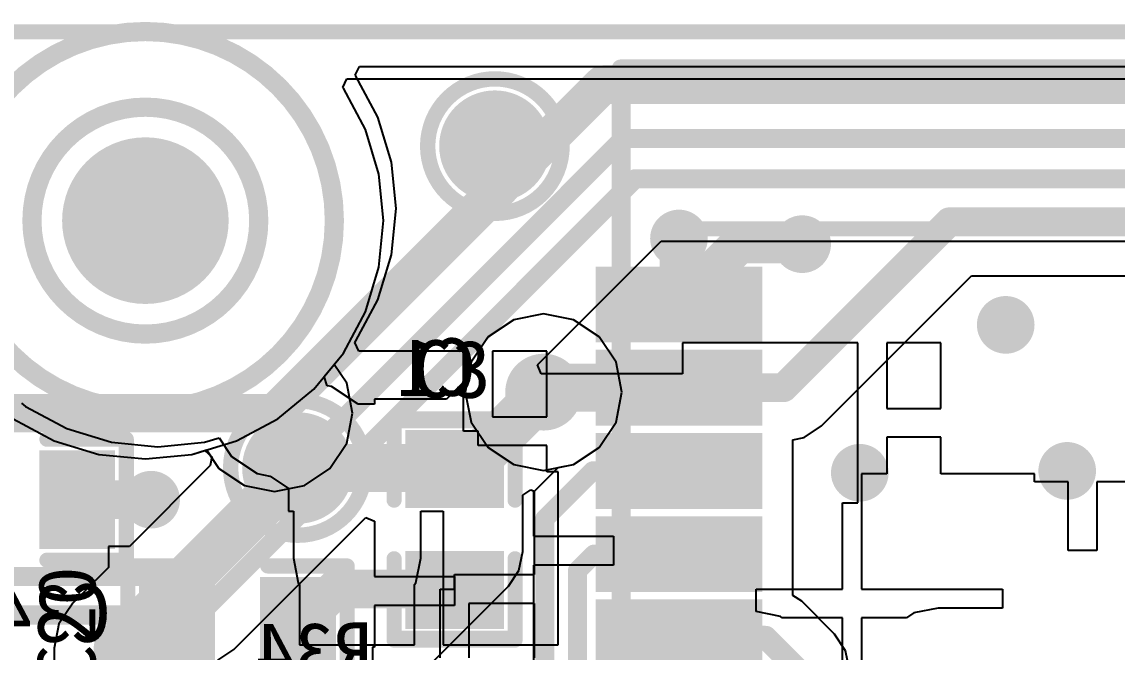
# Model space of a CAD drawing. Header units: millimetres. Extents: x 192 to 285.3, y 128.7 to 184.7.
# Drawn here: x 219.48 to 233.96, y 176.4 to 184.73 of the extents above; entities that cross this region are included whole.
import ezdxf

# ---------------------------------------------------------------- set-up
doc = ezdxf.new("R2010")
doc.units = ezdxf.units.MM
for name, color, linetype in [('BottomLayer', 5, 'Continuous'), ('BottomOverlay', 54, 'Continuous'), ('BottomPaste', 16, 'Continuous'), ('BottomSolder', 6, 'Continuous'), ('ConnectLayer', 7, 'Continuous'), ('KeepOutLayer', 6, 'Continuous'), ('MidLayer1', 16, 'Continuous'), ('MidLayer2', 76, 'Continuous'), ('MultiLayer', 9, 'Continuous'), ('PadHoleLayer', 156, 'Continuous'), ('TopLayer', 1, 'Continuous'), ('TopOverlay', 2, 'Continuous'), ('TopPaste', 8, 'Continuous'), ('TopSolder', 216, 'Continuous'), ('ViaHoleLayer', 16, 'Continuous')]:
    doc.layers.add(name, color=color, linetype=linetype)

# ---------------------------------------------------------------- blocks, each defined once
blk = doc.blocks.new('N303_3_B_5')
at = {"layer": 'BottomLayer'}
for points in [[(13.171, 4.81), (11.171, 4.81), (13.171, 4.01), (11.171, 4.01)], [(13.171, 3.71), (11.171, 3.71), (13.171, 2.91), (11.171, 2.91)], [(13.171, 2.61), (11.171, 2.61), (13.171, 1.81), (11.171, 1.81)], [(13.171, 1.51), (11.171, 1.51), (13.171, 0.71), (11.171, 0.71)], [(13.171, 0.41), (11.171, 0.41), (13.171, -0.39), (11.171, -0.39)]]:
    blk.add_solid(points, dxfattribs=at)
at = {"layer": 'BottomOverlay', "const_width": 0.2}
for points in [[(12.171, -0.68), (12.171, -0.99)], [(12.171, -0.99), (-0.029, -0.99)]]:
    blk.add_lwpolyline(points, dxfattribs=at)
at = {"layer": 'BottomOverlay', "const_width": 0.1}
for points in [[(12.121, -0.68, 1), (12.221, -0.68, 1)], [(12.121, -0.99, 1), (12.221, -0.99, 1)], [(12.121, -0.99, 1), (12.221, -0.99, 1)]]:
    blk.add_lwpolyline(points, format="xyb", close=True, dxfattribs=at)
at = {"layer": 'BottomPaste'}
for points in [[(13.171, 4.81), (11.171, 4.81), (13.171, 4.01), (11.171, 4.01)], [(13.171, 3.71), (11.171, 3.71), (13.171, 2.91), (11.171, 2.91)], [(13.171, 2.61), (11.171, 2.61), (13.171, 1.81), (11.171, 1.81)], [(13.171, 1.51), (11.171, 1.51), (13.171, 0.71), (11.171, 0.71)], [(13.171, 0.41), (11.171, 0.41), (13.171, -0.39), (11.171, -0.39)]]:
    blk.add_solid(points, dxfattribs=at)
at = {"layer": 'BottomSolder'}
for points in [[(13.272, 4.912), (11.069, 4.912), (13.272, 3.909), (11.069, 3.909)], [(13.272, 3.812), (11.069, 3.812), (13.272, 2.809), (11.069, 2.809)], [(13.272, 2.712), (11.069, 2.712), (13.272, 1.709), (11.069, 1.709)], [(13.272, 1.612), (11.069, 1.612), (13.272, 0.609), (11.069, 0.609)], [(13.272, 0.512), (11.069, 0.512), (13.272, -0.491), (11.069, -0.491)]]:
    blk.add_solid(points, dxfattribs=at)
blk = doc.blocks.new('0603_63')
at = {"layer": 'TopLayer'}
for points in [[(-1.2, -0.55), (-0.4, -0.55), (-1.2, 0.55), (-0.4, 0.55)], [(0.4, -0.55), (1.2, -0.55), (0.4, 0.55), (1.2, 0.55)]]:
    blk.add_solid(points, dxfattribs=at)
at = {"layer": 'TopOverlay', "const_width": 0.2}
for points in [[(-1.45, -0.8), (-1.45, 0.8)], [(-1.45, 0.8), (-0.4, 0.8)], [(0.4, 0.8), (1.45, 0.8)], [(1.45, -0.8), (1.45, 0.8)], [(-1.45, -0.8), (-0.4, -0.8)], [(0.4, -0.8), (1.45, -0.8)]]:
    blk.add_lwpolyline(points, dxfattribs=at)
at = {"layer": 'TopOverlay', "const_width": 0.1}
for points in [[(-1.5, 0.8, 1), (-1.4, 0.8, 1)], [(-1.5, 0.8, 1), (-1.4, 0.8, 1)], [(-0.45, 0.8, 1), (-0.35, 0.8, 1)], [(0.35, 0.8, 1), (0.45, 0.8, 1)], [(1.4, 0.8, 1), (1.5, 0.8, 1)], [(1.4, 0.8, 1), (1.5, 0.8, 1)], [(-1.5, -0.8, 1), (-1.4, -0.8, 1)], [(-1.5, -0.8, 1), (-1.4, -0.8, 1)], [(-0.45, -0.8, 1), (-0.35, -0.8, 1)], [(0.35, -0.8, 1), (0.45, -0.8, 1)], [(1.4, -0.8, 1), (1.5, -0.8, 1)], [(1.4, -0.8, 1), (1.5, -0.8, 1)]]:
    blk.add_lwpolyline(points, format="xyb", close=True, dxfattribs=at)
at = {"layer": 'TopPaste'}
for points in [[(-1.2, -0.55), (-0.4, -0.55), (-1.2, 0.55), (-0.4, 0.55)], [(0.4, -0.55), (1.2, -0.55), (0.4, 0.55), (1.2, 0.55)]]:
    blk.add_solid(points, dxfattribs=at)
at = {"layer": 'TopSolder'}
for points in [[(-1.302, -0.652), (-0.298, -0.652), (-1.302, 0.652), (-0.298, 0.652)], [(0.298, -0.652), (1.302, -0.652), (0.298, 0.652), (1.302, 0.652)]]:
    blk.add_solid(points, dxfattribs=at)
blk = doc.blocks.new('0603_B_70')
at = {"layer": 'BottomLayer'}
for points in [[(-1.2, -0.55), (-0.4, -0.55), (-1.2, 0.55), (-0.4, 0.55)], [(0.4, -0.55), (1.2, -0.55), (0.4, 0.55), (1.2, 0.55)]]:
    blk.add_solid(points, dxfattribs=at)
at = {"layer": 'BottomOverlay', "const_width": 0.2}
for points in [[(-0.4, 0.8), (-1.45, 0.8)], [(-1.45, -0.8), (-1.45, 0.8)], [(1.45, 0.8), (0.4, 0.8)], [(1.45, -0.8), (1.45, 0.8)], [(-0.4, -0.8), (-1.45, -0.8)], [(1.45, -0.8), (0.4, -0.8)]]:
    blk.add_lwpolyline(points, dxfattribs=at)
at = {"layer": 'BottomOverlay', "const_width": 0.1}
for points in [[(-1.5, 0.8, 1), (-1.4, 0.8, 1)], [(-1.5, 0.8, 1), (-1.4, 0.8, 1)], [(-0.45, 0.8, 1), (-0.35, 0.8, 1)], [(0.35, 0.8, 1), (0.45, 0.8, 1)], [(1.4, 0.8, 1), (1.5, 0.8, 1)], [(1.4, 0.8, 1), (1.5, 0.8, 1)], [(-1.5, -0.8, 1), (-1.4, -0.8, 1)], [(-1.5, -0.8, 1), (-1.4, -0.8, 1)], [(-0.45, -0.8, 1), (-0.35, -0.8, 1)], [(0.35, -0.8, 1), (0.45, -0.8, 1)], [(1.4, -0.8, 1), (1.5, -0.8, 1)], [(1.4, -0.8, 1), (1.5, -0.8, 1)]]:
    blk.add_lwpolyline(points, format="xyb", close=True, dxfattribs=at)
at = {"layer": 'BottomPaste'}
for points in [[(-1.2, -0.55), (-0.4, -0.55), (-1.2, 0.55), (-0.4, 0.55)], [(0.4, -0.55), (1.2, -0.55), (0.4, 0.55), (1.2, 0.55)]]:
    blk.add_solid(points, dxfattribs=at)
at = {"layer": 'BottomSolder'}
for points in [[(-1.302, -0.652), (-0.298, -0.652), (-1.302, 0.652), (-0.298, 0.652)], [(0.298, -0.652), (1.302, -0.652), (0.298, 0.652), (1.302, 0.652)]]:
    blk.add_solid(points, dxfattribs=at)
blk = doc.blocks.new('0603_71')
at = {"layer": 'TopLayer'}
for points in [[(-1.2, -0.55), (-0.4, -0.55), (-1.2, 0.55), (-0.4, 0.55)], [(0.4, -0.55), (1.2, -0.55), (0.4, 0.55), (1.2, 0.55)]]:
    blk.add_solid(points, dxfattribs=at)
at = {"layer": 'TopOverlay', "const_width": 0.2}
for points in [[(-0.4, 0.8), (-1.45, 0.8)], [(-1.45, -0.8), (-1.45, 0.8)], [(1.45, 0.8), (0.4, 0.8)], [(1.45, -0.8), (1.45, 0.8)], [(-0.4, -0.8), (-1.45, -0.8)], [(1.45, -0.8), (0.4, -0.8)]]:
    blk.add_lwpolyline(points, dxfattribs=at)
at = {"layer": 'TopOverlay', "const_width": 0.1}
for points in [[(-1.5, 0.8, 1), (-1.4, 0.8, 1)], [(-1.5, 0.8, 1), (-1.4, 0.8, 1)], [(-0.45, 0.8, 1), (-0.35, 0.8, 1)], [(0.35, 0.8, 1), (0.45, 0.8, 1)], [(1.4, 0.8, 1), (1.5, 0.8, 1)], [(1.4, 0.8, 1), (1.5, 0.8, 1)], [(-1.5, -0.8, 1), (-1.4, -0.8, 1)], [(-1.5, -0.8, 1), (-1.4, -0.8, 1)], [(-0.45, -0.8, 1), (-0.35, -0.8, 1)], [(0.35, -0.8, 1), (0.45, -0.8, 1)], [(1.4, -0.8, 1), (1.5, -0.8, 1)], [(1.4, -0.8, 1), (1.5, -0.8, 1)]]:
    blk.add_lwpolyline(points, format="xyb", close=True, dxfattribs=at)
at = {"layer": 'TopPaste'}
for points in [[(-1.2, -0.55), (-0.4, -0.55), (-1.2, 0.55), (-0.4, 0.55)], [(0.4, -0.55), (1.2, -0.55), (0.4, 0.55), (1.2, 0.55)]]:
    blk.add_solid(points, dxfattribs=at)
at = {"layer": 'TopSolder'}
for points in [[(-1.302, -0.652), (-0.298, -0.652), (-1.302, 0.652), (-0.298, 0.652)], [(0.298, -0.652), (1.302, -0.652), (0.298, 0.652), (1.302, 0.652)]]:
    blk.add_solid(points, dxfattribs=at)
blk = doc.blocks.new('0603_B_89')
at = {"layer": 'BottomLayer'}
for points in [[(-1.2, -0.55), (-0.4, -0.55), (-1.2, 0.55), (-0.4, 0.55)], [(0.4, -0.55), (1.2, -0.55), (0.4, 0.55), (1.2, 0.55)]]:
    blk.add_solid(points, dxfattribs=at)
at = {"layer": 'BottomOverlay', "const_width": 0.2}
for points in [[(-0.4, 0.8), (-1.45, 0.8)], [(-1.45, 0.8), (-1.45, -0.8)], [(1.45, 0.8), (0.4, 0.8)], [(1.45, 0.8), (1.45, -0.8)], [(-0.4, -0.8), (-1.45, -0.8)], [(1.45, -0.8), (0.4, -0.8)]]:
    blk.add_lwpolyline(points, dxfattribs=at)
at = {"layer": 'BottomOverlay', "const_width": 0.1}
for points in [[(-1.5, 0.8, 1), (-1.4, 0.8, 1)], [(-1.5, 0.8, 1), (-1.4, 0.8, 1)], [(-0.45, 0.8, 1), (-0.35, 0.8, 1)], [(0.35, 0.8, 1), (0.45, 0.8, 1)], [(1.4, 0.8, 1), (1.5, 0.8, 1)], [(1.4, 0.8, 1), (1.5, 0.8, 1)], [(-1.5, -0.8, 1), (-1.4, -0.8, 1)], [(-1.5, -0.8, 1), (-1.4, -0.8, 1)], [(-0.45, -0.8, 1), (-0.35, -0.8, 1)], [(0.35, -0.8, 1), (0.45, -0.8, 1)], [(1.4, -0.8, 1), (1.5, -0.8, 1)], [(1.4, -0.8, 1), (1.5, -0.8, 1)]]:
    blk.add_lwpolyline(points, format="xyb", close=True, dxfattribs=at)
at = {"layer": 'BottomPaste'}
for points in [[(-1.2, -0.55), (-0.4, -0.55), (-1.2, 0.55), (-0.4, 0.55)], [(0.4, -0.55), (1.2, -0.55), (0.4, 0.55), (1.2, 0.55)]]:
    blk.add_solid(points, dxfattribs=at)
at = {"layer": 'BottomSolder'}
for points in [[(-1.302, -0.652), (-0.298, -0.652), (-1.302, 0.652), (-0.298, 0.652)], [(0.298, -0.652), (1.302, -0.652), (0.298, 0.652), (1.302, 0.652)]]:
    blk.add_solid(points, dxfattribs=at)
blk = doc.blocks.new('TESTPOINT_B_161')
at = {"layer": 'BottomLayer', "const_width": 0.635}
blk.add_lwpolyline([(-0.3175, 0, 1), (0.3175, 0, 1)], format="xyb", close=True, dxfattribs=at)
at = {"layer": 'BottomOverlay'}
for points, const_width in [([(0.889, 0, 1), (-0.889, 0, 1)], 0.2032), ([(-0.9398, 0, 1), (-0.8382, 0, 1)], 0.1016), ([(0.8382, 0, 1), (0.9398, 0, 1)], 0.1016)]:
    blk.add_lwpolyline(points, format="xyb", close=True, dxfattribs=dict(at, const_width=const_width))
at = {"layer": 'BottomPaste', "const_width": 0.635}
blk.add_lwpolyline([(-0.3175, 0, 1), (0.3175, 0, 1)], format="xyb", close=True, dxfattribs=at)
at = {"layer": 'BottomSolder', "const_width": 0.7366}
blk.add_lwpolyline([(-0.3683, 0, 1), (0.3683, 0, 1)], format="xyb", close=True, dxfattribs=at)
blk = doc.blocks.new('TESTPOINT_164')
at = {"layer": 'TopLayer', "const_width": 0.635}
blk.add_lwpolyline([(-0.3175, 0, 1), (0.3175, 0, 1)], format="xyb", close=True, dxfattribs=at)
at = {"layer": 'TopOverlay'}
for points, const_width in [([(0.889, 0, 1), (-0.889, 0, 1)], 0.2032), ([(-0.9398, 0, 1), (-0.8382, 0, 1)], 0.1016), ([(0.8382, 0, 1), (0.9398, 0, 1)], 0.1016)]:
    blk.add_lwpolyline(points, format="xyb", close=True, dxfattribs=dict(at, const_width=const_width))
at = {"layer": 'TopPaste', "const_width": 0.635}
blk.add_lwpolyline([(-0.3175, 0, 1), (0.3175, 0, 1)], format="xyb", close=True, dxfattribs=at)
at = {"layer": 'TopSolder', "const_width": 0.7366}
blk.add_lwpolyline([(-0.3683, 0, 1), (0.3683, 0, 1)], format="xyb", close=True, dxfattribs=at)
blk = doc.blocks.new('GPS_ANT_25_25_166')
at = {"layer": 'TopOverlay', "const_width": 0.254}
for points in [[(-12.5, -15.5), (-12.5, 9.5)], [(12.5, -15.5), (-12.5, -15.5)]]:
    blk.add_lwpolyline(points, dxfattribs=at)
at = {"layer": 'TopOverlay', "const_width": 0.127}
blk.add_lwpolyline([(-12.564, -15.5, 1), (-12.437, -15.5, 1)], format="xyb", close=True, dxfattribs=at)
blk.add_lwpolyline([(-12.564, -15.5, 1), (-12.437, -15.5, 1)], format="xyb", close=True, dxfattribs=at)

msp = doc.modelspace()

# ---------------------------------------------------------------- linework, layer by layer
at = {"layer": 'BottomLayer'}
for p, q in [((230.054, 179.395), (232.037, 181.378)), ((232.037, 181.378), (238.859, 181.378)), ((229.823, 179.24), (230.054, 179.395)), ((229.675, 179.211), (229.823, 179.24)), ((229.675, 178.99), (229.675, 179.211)), ((229.675, 177.89), (229.675, 178.99)), ((222.279, 176.436), (224.024, 178.181)), ((224.024, 178.181), (224.142, 178.133)), ((224.142, 178.133), (224.142, 177.904)), ((224.142, 177.904), (224.142, 177.402)), ((229.675, 177.506), (229.675, 177.89)), ((229.675, 177.151), (229.675, 177.506)), ((224.142, 177.402), (225.2, 177.402)), ((225.2, 177.402), (225.2, 177.021)), ((225.2, 177.021), (224.142, 177.021)), ((224.142, 177.021), (224.142, 176.468)), ((229.791, 177.075), (229.675, 177.151)), ((230.226, 176.639), (229.791, 177.075)), ((230.372, 176.421), (230.226, 176.639)), ((230.226, 176.639), (230.226, 176.639)), ((222.069, 176.296), (222.279, 176.436)), ((224.142, 176.468), (224.116, 176.468)), ((224.116, 176.468), (224.116, 175.751)), ((230.423, 176.163), (230.372, 176.421))]:
    msp.add_line(p, q, dxfattribs=at)
for points, const_width in [([(222.816, 179.561), (227.16, 183.904)], 0.508), ([(227.16, 183.904), (247.425, 183.904)], 0.508), ([(221.641, 177.402), (227.433, 183.193)], 0.254), ([(227.433, 183.193), (244.834, 183.193)], 0.254), ([(221.821, 176.894), (227.587, 182.66)], 0.254), ([(227.587, 182.66), (244.316, 182.66)], 0.254), ([(229.55, 179.898), (231.742, 182.091)], 0.381), ([(231.742, 182.091), (241.9, 182.091)], 0.381), ([(228.167, 180.998), (228.167, 181.871)], 0.508), ([(228.167, 180.998), (228.965, 181.796)], 0.508), ([(228.965, 181.796), (229.797, 181.796)], 0.508), ([(226.378, 179.84), (226.436, 179.898)], 0.635), ([(226.436, 179.898), (228.167, 179.898)], 0.635), ([(225.35, 178.812), (226.378, 179.84)], 0.635), ([(228.167, 179.898), (229.55, 179.898)], 0.381), ([(219.116, 179.561), (222.816, 179.561)], 0.508), ([(225.2, 178.812), (225.35, 178.812)], 0.635), ([(226.393, 178.164), (227.028, 178.798)], 0.254), ([(227.028, 178.798), (228.167, 178.798)], 0.254), ([(220.208, 178.418), (221.186, 178.418)], 0.508), ([(226.393, 173.084), (226.393, 178.164)], 0.254), ([(226.825, 177.478), (227.045, 177.698)], 0.254), ([(227.045, 177.698), (228.167, 177.698)], 0.254), ([(226.825, 172.83), (226.825, 177.478)], 0.254), ([(216.801, 177.402), (221.641, 177.402)], 0.254), ([(216.995, 176.894), (221.821, 176.894)], 0.254), ([(228.167, 176.598), (229.314, 176.598)], 0.305), ([(229.314, 176.598), (229.75, 176.163)], 0.305)]:
    msp.add_lwpolyline(points, dxfattribs=dict(at, const_width=const_width))
for points, const_width in [([(227.033, 183.904, 1), (227.287, 183.904, 1)], 0.254), ([(227.033, 183.904, 1), (227.287, 183.904, 1)], 0.254), ([(227.369, 183.193, 1), (227.496, 183.193, 1)], 0.127), ([(227.369, 183.193, 1), (227.496, 183.193, 1)], 0.127), ([(220.61, 182.107, 1), (221.61, 182.107, 1)], 1), ([(227.524, 182.66, 1), (227.651, 182.66, 1)], 0.127), ([(227.524, 182.66, 1), (227.651, 182.66, 1)], 0.127), ([(227.977, 181.871, 1), (228.358, 181.871, 1)], 0.381), ([(231.647, 182.091, 1), (231.838, 182.091, 1)], 0.191), ([(231.647, 182.091, 1), (231.838, 182.091, 1)], 0.191), ([(228.04, 181.871, 1), (228.294, 181.871, 1)], 0.254), ([(229.607, 181.796, 1), (229.988, 181.796, 1)], 0.381), ([(228.838, 181.796, 1), (229.092, 181.796, 1)], 0.254), ([(228.838, 181.796, 1), (229.092, 181.796, 1)], 0.254), ([(229.67, 181.796, 1), (229.924, 181.796, 1)], 0.254), ([(228.04, 180.998, 1), (228.294, 180.998, 1)], 0.254), ([(228.04, 180.998, 1), (228.294, 180.998, 1)], 0.254), ([(232.299, 180.729, 1), (232.68, 180.729, 1)], 0.381), ([(226.124, 179.84, 1), (226.632, 179.84, 1)], 0.508), ([(226.278, 179.898, 1), (226.595, 179.898, 1)], 0.318), ([(226.278, 179.898, 1), (226.595, 179.898, 1)], 0.318), ([(228.009, 179.898, 1), (228.326, 179.898, 1)], 0.318), ([(226.22, 179.84, 1), (226.537, 179.84, 1)], 0.318), ([(226.22, 179.84, 1), (226.537, 179.84, 1)], 0.318), ([(228.072, 179.898, 1), (228.263, 179.898, 1)], 0.191), ([(229.455, 179.898, 1), (229.645, 179.898, 1)], 0.191), ([(229.455, 179.898, 1), (229.645, 179.898, 1)], 0.191), ([(222.689, 179.561, 1), (222.943, 179.561, 1)], 0.254), ([(222.689, 179.561, 1), (222.943, 179.561, 1)], 0.254), ([(225.041, 178.812, 1), (225.358, 178.812, 1)], 0.318), ([(225.191, 178.812, 1), (225.508, 178.812, 1)], 0.318), ([(225.191, 178.812, 1), (225.508, 178.812, 1)], 0.318), ([(230.369, 178.774, 1), (230.75, 178.774, 1)], 0.381), ([(233.112, 178.799, 1), (233.493, 178.799, 1)], 0.381), ([(226.964, 178.798, 1), (227.091, 178.798, 1)], 0.127), ([(226.964, 178.798, 1), (227.091, 178.798, 1)], 0.127), ([(228.104, 178.798, 1), (228.231, 178.798, 1)], 0.127), ([(220.996, 178.418, 1), (221.377, 178.418, 1)], 0.381), ([(220.081, 178.418, 1), (220.335, 178.418, 1)], 0.254), ([(221.059, 178.418, 1), (221.313, 178.418, 1)], 0.254), ([(226.33, 178.164, 1), (226.457, 178.164, 1)], 0.127), ([(226.33, 178.164, 1), (226.457, 178.164, 1)], 0.127), ([(226.982, 177.698, 1), (227.109, 177.698, 1)], 0.127), ([(226.982, 177.698, 1), (227.109, 177.698, 1)], 0.127), ([(228.104, 177.698, 1), (228.231, 177.698, 1)], 0.127), ([(226.762, 177.478, 1), (226.889, 177.478, 1)], 0.127), ([(226.762, 177.478, 1), (226.889, 177.478, 1)], 0.127), ([(221.578, 177.402, 1), (221.705, 177.402, 1)], 0.127), ([(221.578, 177.402, 1), (221.705, 177.402, 1)], 0.127), ([(221.758, 176.894, 1), (221.885, 176.894, 1)], 0.127), ([(221.758, 176.894, 1), (221.885, 176.894, 1)], 0.127), ([(228.091, 176.598, 1), (228.244, 176.598, 1)], 0.152), ([(229.238, 176.598, 1), (229.391, 176.598, 1)], 0.152), ([(229.238, 176.598, 1), (229.391, 176.598, 1)], 0.152)]:
    msp.add_lwpolyline(points, format="xyb", close=True, dxfattribs=dict(at, const_width=const_width))
at = {"layer": 'BottomSolder', "const_width": 1.102}
msp.add_lwpolyline([(220.56, 182.107, 1), (221.661, 182.107, 1)], format="xyb", close=True, dxfattribs=at)
at = {"layer": 'ConnectLayer'}
for p, q in [((223.887, 184.028), (223.941, 184.143)), ((223.941, 184.143), (251.474, 184.143)), ((223.721, 183.868), (223.775, 183.983)), ((223.775, 183.983), (255.578, 183.983)), ((223.896, 184.017), (223.887, 184.028)), ((224.187, 183.473), (223.896, 184.017)), ((223.73, 183.857), (223.721, 183.868)), ((224.021, 183.313), (223.73, 183.857)), ((224.367, 182.882), (224.187, 183.473)), ((224.2, 182.722), (224.021, 183.313)), ((224.427, 182.267), (224.367, 182.882)), ((224.261, 182.107), (224.2, 182.722)), ((224.367, 181.653), (224.427, 182.267)), ((224.2, 181.492), (224.261, 182.107)), ((226.296, 180.199), (227.932, 181.835)), ((227.932, 181.835), (235.534, 181.835)), ((224.187, 181.062), (224.367, 181.653)), ((224.021, 180.902), (224.2, 181.492)), ((223.896, 180.517), (224.187, 181.062)), ((223.73, 180.357), (224.021, 180.902)), ((223.879, 180.496), (223.896, 180.517)), ((223.933, 180.381), (223.879, 180.496)), ((230.534, 180.492), (228.216, 180.492)), ((228.216, 180.492), (228.216, 180.081)), ((230.534, 179.434), (230.534, 180.492)), ((231.632, 180.492), (230.915, 180.492)), ((230.915, 180.492), (230.915, 179.625)), ((231.632, 179.625), (231.632, 180.492)), ((223.607, 180.207), (223.73, 180.357)), ((225.319, 180.381), (223.933, 180.381)), ((225.319, 179.323), (225.319, 180.381)), ((226.418, 180.381), (225.7, 180.381)), ((225.7, 180.381), (225.7, 179.514)), ((226.418, 179.514), (226.418, 180.381)), ((223.773, 179.957), (223.607, 180.207)), ((226.344, 180.081), (226.296, 180.199)), ((228.216, 180.081), (226.344, 180.081)), ((223.852, 179.561), (223.773, 179.957)), ((219.471, 179.694), (219.527, 179.648)), ((219.527, 179.648), (220.071, 179.357)), ((230.915, 179.625), (231.632, 179.625)), ((219.36, 179.488), (219.905, 179.197)), ((223.773, 179.165), (223.852, 179.561)), ((225.7, 179.514), (226.418, 179.514)), ((220.071, 179.357), (220.662, 179.178)), ((230.534, 178.376), (230.534, 179.434)), ((219.905, 179.197), (220.496, 179.017)), ((221.891, 179.178), (222.085, 179.236)), ((222.085, 179.236), (222.25, 178.989)), ((225.51, 179.323), (225.319, 179.323)), ((225.51, 179.133), (225.51, 179.323)), ((231.632, 179.244), (230.915, 179.244)), ((230.915, 179.244), (230.915, 178.758)), ((231.632, 178.758), (231.632, 179.244)), ((220.662, 179.178), (221.277, 179.117)), ((221.277, 179.117), (221.891, 179.178)), ((221.725, 179.017), (221.918, 179.076)), ((221.918, 179.076), (222.084, 178.829)), ((223.549, 178.829), (223.773, 179.165)), ((226.418, 179.133), (225.51, 179.133)), ((226.418, 178.786), (226.418, 179.133)), ((220.496, 179.017), (221.11, 178.957)), ((221.11, 178.957), (221.725, 179.017)), ((222.25, 178.989), (222.587, 178.764)), ((222.084, 178.829), (222.42, 178.604)), ((222.587, 178.764), (222.758, 178.73)), ((223.213, 178.604), (223.549, 178.829)), ((226.572, 178.786), (226.418, 178.786)), ((226.572, 176.5), (226.572, 178.786)), ((230.915, 178.758), (230.584, 178.758)), ((230.584, 178.758), (230.584, 178.376)), ((232.87, 178.758), (231.632, 178.758)), ((232.87, 178.653), (232.87, 178.758)), ((222.42, 178.604), (222.816, 178.525)), ((222.758, 178.73), (222.76, 178.728)), ((222.76, 178.728), (223.002, 178.566)), ((222.816, 178.525), (223.213, 178.604)), ((233.315, 178.653), (232.87, 178.653)), ((233.315, 177.745), (233.315, 178.653)), ((234.098, 178.653), (233.696, 178.653)), ((233.696, 178.653), (233.696, 177.745)), ((223.002, 178.566), (223.002, 178.265)), ((226.101, 178.478), (226.207, 178.548)), ((226.101, 177.732), (226.101, 178.478)), ((226.207, 178.548), (226.244, 178.533)), ((226.244, 178.533), (226.244, 177.935)), ((230.33, 177.234), (230.33, 178.376)), ((230.33, 178.376), (230.534, 178.376)), ((230.584, 178.376), (230.584, 178.376)), ((230.584, 178.376), (230.584, 177.234)), ((223.002, 178.265), (223.068, 178.265)), ((223.068, 178.265), (223.068, 177.643)), ((224.752, 177.643), (224.752, 178.265)), ((224.752, 178.265), (225.048, 178.265)), ((225.048, 178.265), (225.048, 176.5)), ((226.244, 177.935), (227.302, 177.935)), ((227.302, 177.935), (227.302, 177.554)), ((233.696, 177.745), (233.315, 177.745)), ((223.068, 177.643), (223.132, 177.321)), ((224.688, 177.321), (224.752, 177.643)), ((226.052, 177.484), (226.101, 177.732)), ((225.911, 177.274), (226.052, 177.484)), ((227.302, 177.554), (226.244, 177.554)), ((226.244, 177.554), (226.244, 176.837)), ((223.132, 177.321), (223.148, 177.298)), ((224.672, 177.298), (224.688, 177.321)), ((223.148, 177.298), (223.148, 176.5)), ((224.308, 175.671), (225.911, 177.274)), ((224.672, 176.5), (224.672, 177.298)), ((229.187, 176.938), (229.187, 177.234)), ((229.187, 177.234), (230.33, 177.234)), ((230.33, 177.234), (230.33, 177.234)), ((230.584, 177.234), (232.447, 177.234)), ((232.447, 177.234), (232.447, 176.986)), ((229.51, 176.874), (229.187, 176.938)), ((229.187, 176.938), (229.187, 176.938)), ((229.533, 176.858), (229.51, 176.874)), ((231.273, 176.922), (231.178, 176.858)), ((231.595, 176.986), (231.273, 176.922)), ((232.447, 176.986), (231.595, 176.986)), ((226.244, 176.837), (226.244, 175.237)), ((230.33, 176.858), (229.533, 176.858)), ((230.33, 176.284), (230.33, 176.858)), ((231.178, 176.858), (230.584, 176.858)), ((230.584, 176.858), (230.584, 175.334)), ((223.148, 176.5), (224.672, 176.5)), ((225.048, 176.5), (226.572, 176.5))]:
    msp.add_line(p, q, dxfattribs=at)
at = {"layer": 'KeepOutLayer', "const_width": 0.2}
msp.add_lwpolyline([(193.603, 184.603), (264.603, 184.603)], dxfattribs=at)
at = {"layer": 'MidLayer1'}
for p, q in [((223.721, 183.868), (223.775, 183.983)), ((223.775, 183.983), (255.578, 183.983)), ((223.73, 183.857), (223.721, 183.868)), ((224.021, 183.313), (223.73, 183.857)), ((224.2, 182.722), (224.021, 183.313)), ((224.261, 182.107), (224.2, 182.722)), ((224.2, 181.492), (224.261, 182.107)), ((224.021, 180.902), (224.2, 181.492)), ((223.73, 180.357), (224.021, 180.902)), ((225.982, 180.797), (225.646, 180.573)), ((226.378, 180.876), (225.982, 180.797)), ((226.775, 180.797), (226.378, 180.876)), ((227.111, 180.573), (226.775, 180.797)), ((225.646, 180.573), (225.421, 180.237)), ((227.335, 180.237), (227.111, 180.573)), ((223.338, 179.88), (223.73, 180.357)), ((225.421, 180.237), (225.342, 179.84)), ((227.414, 179.84), (227.335, 180.237)), ((222.861, 179.488), (223.338, 179.88)), ((225.342, 179.84), (225.421, 179.444)), ((227.335, 179.444), (227.414, 179.84)), ((219.36, 179.488), (219.905, 179.197)), ((222.316, 179.197), (222.861, 179.488)), ((225.421, 179.444), (225.646, 179.108)), ((227.111, 179.108), (227.335, 179.444)), ((219.905, 179.197), (220.496, 179.017)), ((221.725, 179.017), (222.316, 179.197)), ((225.646, 179.108), (225.982, 178.883)), ((226.775, 178.883), (227.111, 179.108)), ((220.496, 179.017), (221.11, 178.957)), ((221.11, 178.957), (221.725, 179.017)), ((225.982, 178.883), (226.378, 178.804)), ((226.378, 178.804), (226.775, 178.883))]:
    msp.add_line(p, q, dxfattribs=at)
for points, const_width in [([(220.61, 182.107, 1), (221.61, 182.107, 1)], 1), ([(227.977, 181.871, 1), (228.358, 181.871, 1)], 0.381), ([(229.607, 181.796, 1), (229.988, 181.796, 1)], 0.381), ([(232.299, 180.729, 1), (232.68, 180.729, 1)], 0.381), ([(226.124, 179.84, 1), (226.632, 179.84, 1)], 0.508), ([(230.369, 178.774, 1), (230.75, 178.774, 1)], 0.381), ([(233.112, 178.799, 1), (233.493, 178.799, 1)], 0.381), ([(220.996, 178.418, 1), (221.377, 178.418, 1)], 0.381)]:
    msp.add_lwpolyline(points, format="xyb", close=True, dxfattribs=dict(at, const_width=const_width))
at = {"layer": 'MidLayer2'}
for p, q in [((223.721, 183.868), (223.775, 183.983)), ((223.775, 183.983), (255.578, 183.983)), ((223.73, 183.857), (223.721, 183.868)), ((224.021, 183.313), (223.73, 183.857)), ((224.2, 182.722), (224.021, 183.313)), ((224.261, 182.107), (224.2, 182.722)), ((224.2, 181.492), (224.261, 182.107)), ((224.021, 180.902), (224.2, 181.492)), ((223.73, 180.357), (224.021, 180.902)), ((225.982, 180.797), (225.646, 180.573)), ((226.378, 180.876), (225.982, 180.797)), ((226.775, 180.797), (226.378, 180.876)), ((227.111, 180.573), (226.775, 180.797)), ((225.646, 180.573), (225.421, 180.237)), ((227.335, 180.237), (227.111, 180.573)), ((223.338, 179.88), (223.73, 180.357)), ((225.421, 180.237), (225.342, 179.84)), ((227.414, 179.84), (227.335, 180.237)), ((222.861, 179.488), (223.338, 179.88)), ((225.342, 179.84), (225.421, 179.444)), ((227.335, 179.444), (227.414, 179.84)), ((219.36, 179.488), (219.905, 179.197)), ((222.316, 179.197), (222.861, 179.488)), ((225.421, 179.444), (225.646, 179.108)), ((227.111, 179.108), (227.335, 179.444)), ((219.905, 179.197), (220.496, 179.017)), ((221.725, 179.017), (222.316, 179.197)), ((225.646, 179.108), (225.982, 178.883)), ((226.775, 178.883), (227.111, 179.108)), ((220.496, 179.017), (221.11, 178.957)), ((221.11, 178.957), (221.725, 179.017)), ((225.982, 178.883), (226.378, 178.804)), ((226.378, 178.804), (226.775, 178.883))]:
    msp.add_line(p, q, dxfattribs=at)
for points, const_width in [([(220.61, 182.107, 1), (221.61, 182.107, 1)], 1), ([(227.977, 181.871, 1), (228.358, 181.871, 1)], 0.381), ([(229.607, 181.796, 1), (229.988, 181.796, 1)], 0.381), ([(232.299, 180.729, 1), (232.68, 180.729, 1)], 0.381), ([(226.124, 179.84, 1), (226.632, 179.84, 1)], 0.508), ([(230.369, 178.774, 1), (230.75, 178.774, 1)], 0.381), ([(233.112, 178.799, 1), (233.493, 178.799, 1)], 0.381), ([(220.996, 178.418, 1), (221.377, 178.418, 1)], 0.381)]:
    msp.add_lwpolyline(points, format="xyb", close=True, dxfattribs=dict(at, const_width=const_width))
at = {"layer": 'MultiLayer'}
for points, const_width in [([(220.61, 182.107, 1), (221.61, 182.107, 1)], 1), ([(227.977, 181.871, 1), (228.358, 181.871, 1)], 0.381), ([(229.607, 181.796, 1), (229.988, 181.796, 1)], 0.381), ([(232.299, 180.729, 1), (232.68, 180.729, 1)], 0.381), ([(226.124, 179.84, 1), (226.632, 179.84, 1)], 0.508), ([(230.369, 178.774, 1), (230.75, 178.774, 1)], 0.381), ([(233.112, 178.799, 1), (233.493, 178.799, 1)], 0.381), ([(220.996, 178.418, 1), (221.377, 178.418, 1)], 0.381)]:
    msp.add_lwpolyline(points, format="xyb", close=True, dxfattribs=dict(at, const_width=const_width))
at = {"layer": 'PadHoleLayer', "const_width": 1}
msp.add_lwpolyline([(220.61, 182.107, 1), (221.61, 182.107, 1)], format="xyb", close=True, dxfattribs=at)
at = {"layer": 'TopLayer'}
for p, q in [((223.721, 183.868), (223.775, 183.983)), ((223.775, 183.983), (255.578, 183.983)), ((223.73, 183.857), (223.721, 183.868)), ((224.021, 183.313), (223.73, 183.857)), ((224.2, 182.722), (224.021, 183.313)), ((224.261, 182.107), (224.2, 182.722)), ((224.2, 181.492), (224.261, 182.107)), ((224.021, 180.902), (224.2, 181.492)), ((223.73, 180.357), (224.021, 180.902)), ((225.982, 180.797), (225.646, 180.573)), ((226.378, 180.876), (225.982, 180.797)), ((226.775, 180.797), (226.378, 180.876)), ((227.111, 180.573), (226.775, 180.797)), ((225.646, 180.573), (225.421, 180.237)), ((227.335, 180.237), (227.111, 180.573)), ((223.473, 180.045), (223.73, 180.357)), ((225.421, 180.237), (225.381, 180.033)), ((227.414, 179.84), (227.335, 180.237)), ((223.516, 179.925), (223.473, 180.045)), ((223.573, 179.914), (223.516, 179.925)), ((223.925, 179.679), (223.573, 179.914)), ((225.381, 180.033), (225.093, 179.745)), ((227.335, 179.444), (227.414, 179.84)), ((224.142, 179.679), (223.925, 179.679)), ((225.093, 179.745), (224.142, 179.745)), ((224.142, 179.745), (224.142, 179.679)), ((219.36, 179.488), (219.905, 179.197)), ((227.111, 179.108), (227.335, 179.444)), ((219.905, 179.197), (220.496, 179.017)), ((221.725, 179.017), (221.897, 179.07)), ((221.897, 179.07), (221.991, 178.984)), ((226.775, 178.883), (227.111, 179.108)), ((220.496, 179.017), (221.11, 178.957)), ((221.11, 178.957), (221.725, 179.017)), ((221.991, 178.984), (221.968, 178.868)), ((221.968, 178.868), (220.899, 177.8)), ((226.258, 178.529), (226.571, 178.843)), ((226.571, 178.843), (226.775, 178.883)), ((226.258, 177.929), (226.258, 178.529)), ((226.258, 177.427), (226.258, 177.929)), ((220.899, 177.8), (220.621, 177.8)), ((220.621, 177.8), (220.621, 177.522)), ((220.621, 177.522), (220.149, 177.049)), ((225.199, 177.237), (225.199, 177.427)), ((225.199, 177.427), (226.258, 177.427)), ((225.009, 176.329), (225.009, 177.237)), ((225.009, 177.237), (225.199, 177.237)), ((220.149, 177.049), (219.967, 176.776)), ((226.258, 177.046), (225.39, 177.046)), ((225.39, 177.046), (225.39, 176.329)), ((226.258, 176.329), (226.258, 177.046)), ((219.967, 176.776), (219.903, 176.454)), ((219.903, 176.454), (219.903, 175.826))]:
    msp.add_line(p, q, dxfattribs=at)
for points, const_width in [([(220.61, 182.107, 1), (221.61, 182.107, 1)], 1), ([(227.977, 181.871, 1), (228.358, 181.871, 1)], 0.381), ([(229.607, 181.796, 1), (229.988, 181.796, 1)], 0.381), ([(232.299, 180.729, 1), (232.68, 180.729, 1)], 0.381), ([(226.124, 179.84, 1), (226.632, 179.84, 1)], 0.508), ([(226.22, 179.84, 1), (226.537, 179.84, 1)], 0.318), ([(222.968, 178.837, 1), (223.286, 178.837, 1)], 0.318), ([(222.968, 178.837, 1), (223.286, 178.837, 1)], 0.318), ([(225.041, 178.837, 1), (225.358, 178.837, 1)], 0.318), ([(225.041, 178.837, 1), (225.358, 178.837, 1)], 0.318), ([(225.216, 178.837, 1), (225.534, 178.837, 1)], 0.318), ([(225.216, 178.837, 1), (225.534, 178.837, 1)], 0.318), ([(230.369, 178.774, 1), (230.75, 178.774, 1)], 0.381), ([(233.112, 178.799, 1), (233.493, 178.799, 1)], 0.381), ([(220.996, 178.418, 1), (221.377, 178.418, 1)], 0.381), ([(223.498, 177.237, 1), (223.752, 177.237, 1)], 0.254), ([(223.498, 177.237, 1), (223.752, 177.237, 1)], 0.254), ([(225.073, 177.237, 1), (225.327, 177.237, 1)], 0.254), ([(223.002, 176.742, 1), (223.256, 176.742, 1)], 0.254), ([(220.586, 176.454, 1), (220.903, 176.454, 1)], 0.318), ([(220.586, 176.454, 1), (220.903, 176.454, 1)], 0.318)]:
    msp.add_lwpolyline(points, format="xyb", close=True, dxfattribs=dict(at, const_width=const_width))
for points, const_width in [([(225.375, 178.837), (226.378, 179.84)], 0.635), ([(220.744, 176.454), (223.127, 178.837)], 0.635), ([(223.127, 178.837), (225.2, 178.837)], 0.635), ([(225.2, 178.837), (225.375, 178.837)], 0.635), ([(223.129, 176.742), (223.625, 177.237)], 0.508), ([(223.625, 177.237), (225.2, 177.237)], 0.508), ([(220.744, 175.04), (220.744, 176.454)], 0.635)]:
    msp.add_lwpolyline(points, dxfattribs=dict(at, const_width=const_width))
at = {"layer": 'TopOverlay'}
for points, const_width in [([(223.61, 182.107, 1), (218.61, 182.107, 1)], 0.254), ([(222.61, 182.107, 1), (219.61, 182.107, 1)], 0.254), ([(219.547, 182.107, 1), (219.674, 182.107, 1)], 0.127), ([(222.547, 182.107, 1), (222.674, 182.107, 1)], 0.127), ([(223.547, 182.107, 1), (223.674, 182.107, 1)], 0.127)]:
    msp.add_lwpolyline(points, format="xyb", close=True, dxfattribs=dict(at, const_width=const_width))
at = {"layer": 'TopSolder', "const_width": 1.102}
msp.add_lwpolyline([(220.56, 182.107, 1), (221.661, 182.107, 1)], format="xyb", close=True, dxfattribs=at)
at = {"layer": 'ViaHoleLayer'}
for points, const_width in [([(228.072, 181.871, 1), (228.263, 181.871, 1)], 0.191), ([(229.702, 181.796, 1), (229.892, 181.796, 1)], 0.191), ([(232.394, 180.729, 1), (232.585, 180.729, 1)], 0.191), ([(226.251, 179.84, 1), (226.505, 179.84, 1)], 0.254), ([(230.464, 178.774, 1), (230.654, 178.774, 1)], 0.191), ([(233.207, 178.799, 1), (233.397, 178.799, 1)], 0.191), ([(221.091, 178.418, 1), (221.282, 178.418, 1)], 0.191)]:
    msp.add_lwpolyline(points, format="xyb", close=True, dxfattribs=dict(at, const_width=const_width))

# ---------------------------------------------------------------- block references
for name, p, rotation in [('GPS_ANT_25_25_166', (242.903, 171.611), 270), ('TESTPOINT_B_161', (225.733, 183.092), 180), ('N303_3_B_5', (240.338, 181.009), 180), ('TESTPOINT_164', (223.127, 178.837), 90), ('0603_71', (225.2, 178.037), 270), ('0603_B_70', (225.2, 178.012), 270), ('0603_B_89', (219.408, 178.418), 180), ('0603_63', (222.329, 176.742), 360)]:
    msp.add_blockref(name, p, dxfattribs=dict(rotation=rotation))

# ---------------------------------------------------------------- texts
at = {"layer": 'BottomOverlay', "text_generation_flag": 2}
for s, p in [('C1', (225.479, 179.79)), ('C34', (220.653, 176.538)), ('R34', (224.116, 176.034))]:
    msp.add_text(s, height=0.762, dxfattribs=at).set_placement(p)
at = {"layer": 'TopOverlay'}
msp.add_text('C3', height=0.762, dxfattribs=at).set_placement((224.641, 179.764))
msp.add_text('C20', height=0.762, rotation=90, dxfattribs=at).set_placement((220.45, 175.98))

doc.saveas('drawing.dxf')
